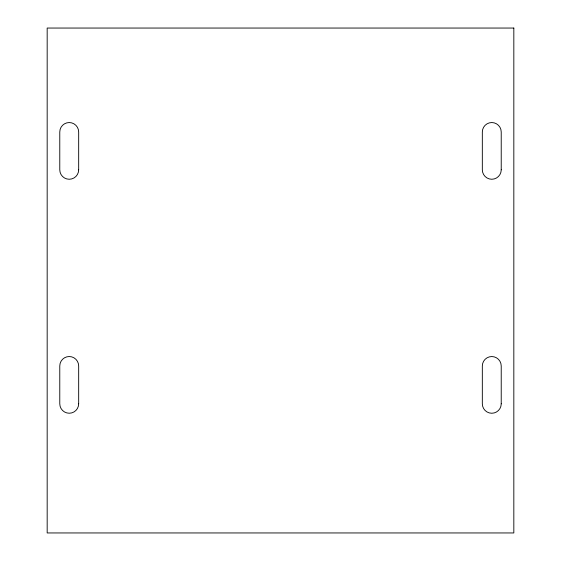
<?xml version="1.0" encoding="UTF-8"?>
<svg xmlns="http://www.w3.org/2000/svg" width="561" height="561" viewBox="0 0 561 561"><rect width="100%" height="100%" fill="white"/><g stroke="black" fill="none" stroke-linecap="round" stroke-linejoin="round"><path stroke-width="0.84" d="M513.827 28.05L47.173 28.05L47.173 532.95L513.827 532.95L513.827 28.05M501.225 169.801L501.225 132.003A9.453 9.453 0 0 0 491.773 122.55A9.453 9.453 0 0 0 482.327 132.003L482.327 169.801A9.453 9.453 0 0 0 491.773 179.254A9.453 9.453 0 0 0 501.225 169.801M501.225 403.801L501.225 365.996A9.453 9.453 0 0 0 491.773 356.551A9.453 9.453 0 0 0 482.327 365.996L482.327 403.801A9.453 9.453 0 0 0 491.773 413.247A9.453 9.453 0 0 0 501.225 403.801M78.673 169.801L78.673 132.003A9.453 9.453 0 0 0 69.227 122.55A9.453 9.453 0 0 0 59.775 132.003L59.775 169.801A9.453 9.453 0 0 0 69.227 179.254A9.453 9.453 0 0 0 78.673 169.801M78.673 403.78L78.673 365.982A9.453 9.453 0 0 0 69.227 356.53A9.453 9.453 0 0 0 59.775 365.982L59.775 403.78A9.453 9.453 0 0 0 69.227 413.233A9.453 9.453 0 0 0 78.673 403.78"/></g></svg>
